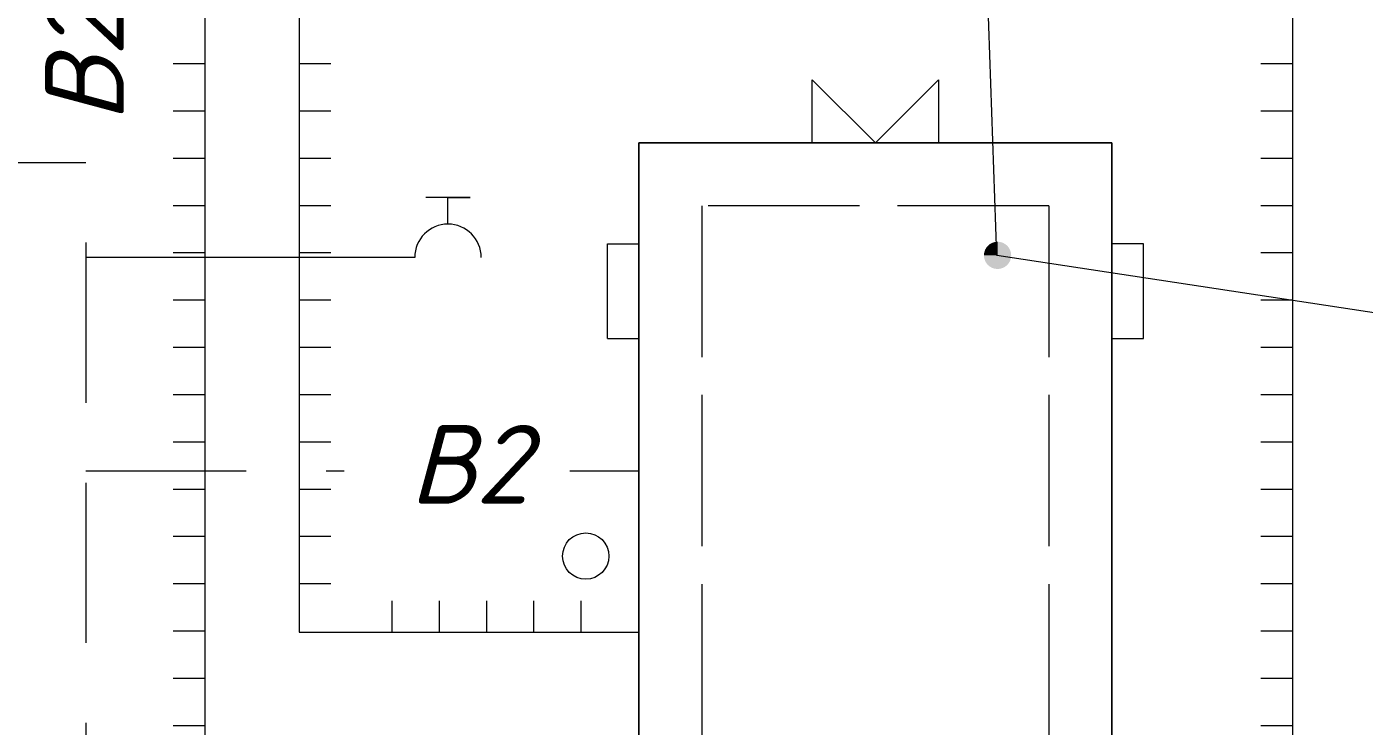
# Model space of a CAD drawing. Header units: millimetres. Extents: x 27137 to 30937, y -4667 to -569.
# Drawn here: x 28946.97 to 28989.39, y -2597.31 to -2575.11 of the extents above; entities that cross this region are included whole.
import ezdxf

# ---------------------------------------------------------------- set-up
doc = ezdxf.new("R2010")
doc.units = ezdxf.units.MM
doc.header["$LTSCALE"] = 0.4
doc.linetypes.add('ACAD_ISO02W100', pattern=[15, 12, -3])
doc.linetypes.add('штриховаяX2', pattern=[38.1, 25.4, -12.7])
doc.styles.add('Isocpeur', font='isocpeui.ttf', dxfattribs={"height": 2.5})

msp = doc.modelspace()

# ---------------------------------------------------------------- hatches: boundary and pattern name
at = {"lineweight": 15}
h = msp.add_hatch(color=256, dxfattribs=at)
h.dxf.hatch_style = 1
h.paths.add_polyline_path([(28977.3249, -2582.3662), (28977.7574, -2582.3662), (28978.19, -2582.3662, -1)])
h.paths.add_polyline_path([(28977.7574, -2581.9337, -0.4142136), (28978.19, -2582.3662), (28977.7574, -2582.3662)])
h = msp.add_hatch(color=256, dxfattribs=at)
h.dxf.hatch_style = 1
h.paths.add_polyline_path([(28977.7574, -2581.9337), (28977.7574, -2582.3662), (28977.3249, -2582.3662, -0.4142136)])

# ---------------------------------------------------------------- linework, layer by layer
at = {"lineweight": 15, "ltscale": 0.5}
for p, q in [((28977.7322, -2582.3733), (28976.9091, -2558.9914)), ((28941.8403, -2579.4192), (28948.8411, -2579.4192)), ((28959.2702, -2582.4309), (28948.8411, -2582.4309)), ((28999.8859, -2585.7333), (28977.7322, -2582.3733))]:
    msp.add_line(p, q, dxfattribs=at)
at = {"lineweight": 15}
for p, q in [((28952.6105, -2568.667), (28952.6105, -2613.9796)), ((28955.6105, -2571.667), (28955.6105, -2594.3253)), ((28987.1105, -2571.667), (28987.1105, -2633.0328)), ((28952.6105, -2576.2909), (28951.6105, -2576.2909)), ((28952.6105, -2576.2909), (28951.6105, -2576.2909)), ((28952.6105, -2576.2909), (28951.6105, -2576.2909)), ((28952.6105, -2576.2909), (28951.6105, -2576.2909)), ((28952.6105, -2576.2909), (28951.6105, -2576.2909)), ((28952.6105, -2576.2909), (28951.6105, -2576.2909)), ((28956.6105, -2576.2909), (28955.6105, -2576.2909)), ((28956.6105, -2576.2909), (28955.6105, -2576.2909)), ((28956.6105, -2576.2909), (28955.6105, -2576.2909)), ((28956.6105, -2576.2909), (28955.6105, -2576.2909)), ((28956.6105, -2576.2909), (28955.6105, -2576.2909)), ((28956.6105, -2576.2909), (28955.6105, -2576.2909)), ((28956.6105, -2576.2909), (28955.6105, -2576.2909)), ((28956.6105, -2576.2909), (28955.6105, -2576.2909)), ((28987.1105, -2576.2909), (28986.1105, -2576.2909)), ((28987.1105, -2576.2909), (28986.1105, -2576.2909)), ((28987.1105, -2576.2909), (28986.1105, -2576.2909)), ((28987.1105, -2576.2909), (28986.1105, -2576.2909)), ((28987.1105, -2576.2909), (28986.1105, -2576.2909)), ((28971.8822, -2578.7956), (28971.8822, -2576.7956)), ((28973.8822, -2578.7956), (28971.8822, -2576.7956)), ((28975.8822, -2576.7956), (28973.8822, -2578.7956)), ((28975.8822, -2576.7956), (28975.8822, -2578.7956)), ((28952.6105, -2577.7909), (28951.6105, -2577.7909)), ((28952.6105, -2577.7909), (28951.6105, -2577.7909)), ((28952.6105, -2577.7909), (28951.6105, -2577.7909)), ((28956.6105, -2577.7909), (28955.6105, -2577.7909)), ((28956.6105, -2577.7909), (28955.6105, -2577.7909)), ((28956.6105, -2577.7909), (28955.6105, -2577.7909)), ((28956.6105, -2577.7909), (28955.6105, -2577.7909)), ((28956.6105, -2577.7909), (28955.6105, -2577.7909)), ((28956.6105, -2577.7909), (28955.6105, -2577.7909)), ((28956.6105, -2577.7909), (28955.6105, -2577.7909)), ((28956.6105, -2577.7909), (28955.6105, -2577.7909)), ((28956.6105, -2577.7909), (28955.6105, -2577.7909)), ((28956.6105, -2577.7909), (28955.6105, -2577.7909)), ((28956.6105, -2577.7909), (28955.6105, -2577.7909)), ((28956.6105, -2577.7909), (28955.6105, -2577.7909)), ((28956.6105, -2577.7909), (28955.6105, -2577.7909)), ((28956.6105, -2577.7909), (28955.6105, -2577.7909)), ((28956.6105, -2577.7909), (28955.6105, -2577.7909)), ((28956.6105, -2577.7909), (28955.6105, -2577.7909)), ((28956.6105, -2577.7909), (28955.6105, -2577.7909)), ((28987.1105, -2577.7909), (28986.1105, -2577.7909)), ((28987.1105, -2577.7909), (28986.1105, -2577.7909)), ((28987.1105, -2577.7909), (28986.1105, -2577.7909)), ((28987.1105, -2577.7909), (28986.1105, -2577.7909)), ((28987.1105, -2577.7909), (28986.1105, -2577.7909)), ((28987.1105, -2577.7909), (28986.1105, -2577.7909)), ((28987.1105, -2577.7909), (28986.1105, -2577.7909)), ((28987.1105, -2577.7909), (28986.1105, -2577.7909)), ((28987.1105, -2577.7909), (28986.1105, -2577.7909)), ((28987.1105, -2577.7909), (28986.1105, -2577.7909)), ((28987.1105, -2577.7909), (28986.1105, -2577.7909)), ((28966.3822, -2623.7956), (28966.3822, -2578.7956)), ((28981.3822, -2578.7956), (28966.3822, -2578.7956)), ((28966.3822, -2578.7956), (28966.3822, -2623.7956)), ((28966.3822, -2578.7956), (28981.3822, -2578.7956)), ((28981.3822, -2578.7956), (28981.3822, -2623.7956)), ((28981.3822, -2623.7956), (28981.3822, -2578.7956)), ((28952.6105, -2579.2909), (28951.6105, -2579.2909)), ((28952.6105, -2579.2909), (28951.6105, -2579.2909)), ((28952.6105, -2579.2909), (28951.6105, -2579.2909)), ((28952.6105, -2579.2909), (28951.6105, -2579.2909)), ((28952.6105, -2579.2909), (28951.6105, -2579.2909)), ((28956.6105, -2579.2909), (28955.6105, -2579.2909)), ((28956.6105, -2579.2909), (28955.6105, -2579.2909)), ((28956.6105, -2579.2909), (28955.6105, -2579.2909)), ((28956.6105, -2579.2909), (28955.6105, -2579.2909)), ((28956.6105, -2579.2909), (28955.6105, -2579.2909)), ((28956.6105, -2579.2909), (28955.6105, -2579.2909)), ((28956.6105, -2579.2909), (28955.6105, -2579.2909)), ((28956.6105, -2579.2909), (28955.6105, -2579.2909)), ((28956.6105, -2579.2909), (28955.6105, -2579.2909)), ((28956.6105, -2579.2909), (28955.6105, -2579.2909)), ((28956.6105, -2579.2909), (28955.6105, -2579.2909)), ((28987.1105, -2579.2909), (28986.1105, -2579.2909)), ((28987.1105, -2579.2909), (28986.1105, -2579.2909)), ((28987.1105, -2579.2909), (28986.1105, -2579.2909)), ((28987.1105, -2579.2909), (28986.1105, -2579.2909)), ((28987.1105, -2579.2909), (28986.1105, -2579.2909)), ((28987.1105, -2579.2909), (28986.1105, -2579.2909)), ((28987.1105, -2579.2909), (28986.1105, -2579.2909)), ((28987.1105, -2579.2909), (28986.1105, -2579.2909)), ((28987.1105, -2579.2909), (28986.1105, -2579.2909)), ((28987.1105, -2579.2909), (28986.1105, -2579.2909)), ((28987.1105, -2579.2909), (28986.1105, -2579.2909)), ((28987.1105, -2579.2909), (28986.1105, -2579.2909)), ((28987.1105, -2579.2909), (28986.1105, -2579.2909)), ((28987.1105, -2579.2909), (28986.1105, -2579.2909)), ((28952.6105, -2580.7909), (28951.6105, -2580.7909)), ((28952.6105, -2580.7909), (28951.6105, -2580.7909)), ((28952.6105, -2580.7909), (28951.6105, -2580.7909)), ((28952.6105, -2580.7909), (28951.6105, -2580.7909)), ((28952.6105, -2580.7909), (28951.6105, -2580.7909)), ((28952.6105, -2580.7909), (28951.6105, -2580.7909)), ((28952.6105, -2580.7909), (28951.6105, -2580.7909)), ((28952.6105, -2580.7909), (28951.6105, -2580.7909)), ((28952.6105, -2580.7909), (28951.6105, -2580.7909)), ((28952.6105, -2580.7909), (28951.6105, -2580.7909)), ((28952.6105, -2580.7909), (28951.6105, -2580.7909)), ((28956.6105, -2580.7909), (28955.6105, -2580.7909)), ((28956.6105, -2580.7909), (28955.6105, -2580.7909)), ((28956.6105, -2580.7909), (28955.6105, -2580.7909)), ((28956.6105, -2580.7909), (28955.6105, -2580.7909)), ((28956.6105, -2580.7909), (28955.6105, -2580.7909)), ((28956.6105, -2580.7909), (28955.6105, -2580.7909)), ((28956.6105, -2580.7909), (28955.6105, -2580.7909)), ((28956.6105, -2580.7909), (28955.6105, -2580.7909)), ((28956.6105, -2580.7909), (28955.6105, -2580.7909)), ((28956.6105, -2580.7909), (28955.6105, -2580.7909)), ((28956.6105, -2580.7909), (28955.6105, -2580.7909)), ((28956.6105, -2580.7909), (28955.6105, -2580.7909)), ((28956.6105, -2580.7909), (28955.6105, -2580.7909)), ((28961.0255, -2580.526), (28959.6255, -2580.526)), ((28960.3255, -2581.3756), (28960.3255, -2580.526)), ((28960.3255, -2580.526), (28961.0255, -2580.526)), ((28987.1105, -2580.7909), (28986.1105, -2580.7909)), ((28987.1105, -2580.7909), (28986.1105, -2580.7909)), ((28987.1105, -2580.7909), (28986.1105, -2580.7909)), ((28965.3822, -2585.004), (28965.3822, -2582.004)), ((28965.3822, -2582.004), (28966.3822, -2582.004)), ((28982.3822, -2582.004), (28981.3822, -2582.004)), ((28982.3822, -2585.004), (28982.3822, -2582.004)), ((28952.6105, -2582.2909), (28951.6105, -2582.2909)), ((28952.6105, -2582.2909), (28951.6105, -2582.2909)), ((28952.6105, -2582.2909), (28951.6105, -2582.2909)), ((28952.6105, -2582.2909), (28951.6105, -2582.2909)), ((28952.6105, -2582.2909), (28951.6105, -2582.2909)), ((28952.6105, -2582.2909), (28951.6105, -2582.2909)), ((28952.6105, -2582.2909), (28951.6105, -2582.2909)), ((28952.6105, -2582.2909), (28951.6105, -2582.2909)), ((28956.6105, -2582.2909), (28955.6105, -2582.2909)), ((28956.6105, -2582.2909), (28955.6105, -2582.2909)), ((28956.6105, -2582.2909), (28955.6105, -2582.2909)), ((28956.6105, -2582.2909), (28955.6105, -2582.2909)), ((28956.6105, -2582.2909), (28955.6105, -2582.2909)), ((28956.6105, -2582.2909), (28955.6105, -2582.2909)), ((28956.6105, -2582.2909), (28955.6105, -2582.2909)), ((28956.6105, -2582.2909), (28955.6105, -2582.2909)), ((28956.6105, -2582.2909), (28955.6105, -2582.2909)), ((28956.6105, -2582.2909), (28955.6105, -2582.2909)), ((28956.6105, -2582.2909), (28955.6105, -2582.2909)), ((28956.6105, -2582.2909), (28955.6105, -2582.2909)), ((28956.6105, -2582.2909), (28955.6105, -2582.2909)), ((28956.6105, -2582.2909), (28955.6105, -2582.2909)), ((28956.6105, -2582.2909), (28955.6105, -2582.2909)), ((28956.6105, -2582.2909), (28955.6105, -2582.2909)), ((28956.6105, -2582.2909), (28955.6105, -2582.2909)), ((28987.1105, -2582.2909), (28986.1105, -2582.2909)), ((28987.1105, -2582.2909), (28986.1105, -2582.2909)), ((28987.1105, -2582.2909), (28986.1105, -2582.2909)), ((28987.1105, -2582.2909), (28986.1105, -2582.2909)), ((28987.1105, -2582.2909), (28986.1105, -2582.2909)), ((28952.6105, -2583.7909), (28951.6105, -2583.7909)), ((28952.6105, -2583.7909), (28951.6105, -2583.7909)), ((28952.6105, -2583.7909), (28951.6105, -2583.7909)), ((28952.6105, -2583.7909), (28951.6105, -2583.7909)), ((28952.6105, -2583.7909), (28951.6105, -2583.7909)), ((28952.6105, -2583.7909), (28951.6105, -2583.7909)), ((28952.6105, -2583.7909), (28951.6105, -2583.7909)), ((28952.6105, -2583.7909), (28951.6105, -2583.7909)), ((28956.6105, -2583.7909), (28955.6105, -2583.7909)), ((28956.6105, -2583.7909), (28955.6105, -2583.7909)), ((28956.6105, -2583.7909), (28955.6105, -2583.7909)), ((28956.6105, -2583.7909), (28955.6105, -2583.7909)), ((28956.6105, -2583.7909), (28955.6105, -2583.7909)), ((28956.6105, -2583.7909), (28955.6105, -2583.7909)), ((28956.6105, -2583.7909), (28955.6105, -2583.7909)), ((28956.6105, -2583.7909), (28955.6105, -2583.7909)), ((28956.6105, -2583.7909), (28955.6105, -2583.7909)), ((28956.6105, -2583.7909), (28955.6105, -2583.7909)), ((28956.6105, -2583.7909), (28955.6105, -2583.7909)), ((28987.1105, -2583.7909), (28986.1105, -2583.7909)), ((28987.1105, -2583.7909), (28986.1105, -2583.7909)), ((28987.1105, -2583.7909), (28986.1105, -2583.7909)), ((28987.1105, -2583.7909), (28986.1105, -2583.7909)), ((28987.1105, -2583.7909), (28986.1105, -2583.7909)), ((28987.1105, -2583.7909), (28986.1105, -2583.7909)), ((28987.1105, -2583.7909), (28986.1105, -2583.7909)), ((28987.1105, -2583.7909), (28986.1105, -2583.7909)), ((28987.1105, -2583.7909), (28986.1105, -2583.7909)), ((28987.1105, -2583.7909), (28986.1105, -2583.7909)), ((28987.1105, -2583.7909), (28986.1105, -2583.7909)), ((28965.3822, -2585.004), (28966.3822, -2585.004)), ((28981.3822, -2585.004), (28982.3822, -2585.004)), ((28952.6105, -2585.2909), (28951.6105, -2585.2909)), ((28952.6105, -2585.2909), (28951.6105, -2585.2909)), ((28952.6105, -2585.2909), (28951.6105, -2585.2909)), ((28952.6105, -2585.2909), (28951.6105, -2585.2909)), ((28952.6105, -2585.2909), (28951.6105, -2585.2909)), ((28952.6105, -2585.2909), (28951.6105, -2585.2909)), ((28956.6105, -2585.2909), (28955.6105, -2585.2909)), ((28956.6105, -2585.2909), (28955.6105, -2585.2909)), ((28956.6105, -2585.2909), (28955.6105, -2585.2909)), ((28956.6105, -2585.2909), (28955.6105, -2585.2909)), ((28956.6105, -2585.2909), (28955.6105, -2585.2909)), ((28956.6105, -2585.2909), (28955.6105, -2585.2909)), ((28956.6105, -2585.2909), (28955.6105, -2585.2909)), ((28956.6105, -2585.2909), (28955.6105, -2585.2909)), ((28956.6105, -2585.2909), (28955.6105, -2585.2909)), ((28956.6105, -2585.2909), (28955.6105, -2585.2909)), ((28956.6105, -2585.2909), (28955.6105, -2585.2909)), ((28956.6105, -2585.2909), (28955.6105, -2585.2909)), ((28956.6105, -2585.2909), (28955.6105, -2585.2909)), ((28987.1105, -2585.2909), (28986.1105, -2585.2909)), ((28987.1105, -2585.2909), (28986.1105, -2585.2909)), ((28987.1105, -2585.2909), (28986.1105, -2585.2909)), ((28987.1105, -2585.2909), (28986.1105, -2585.2909)), ((28987.1105, -2585.2909), (28986.1105, -2585.2909)), ((28987.1105, -2585.2909), (28986.1105, -2585.2909)), ((28987.1105, -2585.2909), (28986.1105, -2585.2909)), ((28987.1105, -2585.2909), (28986.1105, -2585.2909)), ((28952.6105, -2586.7909), (28951.6105, -2586.7909)), ((28952.6105, -2586.7909), (28951.6105, -2586.7909)), ((28952.6105, -2586.7909), (28951.6105, -2586.7909)), ((28956.6105, -2586.7909), (28955.6105, -2586.7909)), ((28956.6105, -2586.7909), (28955.6105, -2586.7909)), ((28956.6105, -2586.7909), (28955.6105, -2586.7909)), ((28956.6105, -2586.7909), (28955.6105, -2586.7909)), ((28956.6105, -2586.7909), (28955.6105, -2586.7909)), ((28956.6105, -2586.7909), (28955.6105, -2586.7909)), ((28956.6105, -2586.7909), (28955.6105, -2586.7909)), ((28956.6105, -2586.7909), (28955.6105, -2586.7909)), ((28956.6105, -2586.7909), (28955.6105, -2586.7909)), ((28956.6105, -2586.7909), (28955.6105, -2586.7909)), ((28956.6105, -2586.7909), (28955.6105, -2586.7909)), ((28956.6105, -2586.7909), (28955.6105, -2586.7909)), ((28956.6105, -2586.7909), (28955.6105, -2586.7909)), ((28956.6105, -2586.7909), (28955.6105, -2586.7909)), ((28956.6105, -2586.7909), (28955.6105, -2586.7909)), ((28956.6105, -2586.7909), (28955.6105, -2586.7909)), ((28956.6105, -2586.7909), (28955.6105, -2586.7909)), ((28987.1105, -2586.7909), (28986.1105, -2586.7909)), ((28987.1105, -2586.7909), (28986.1105, -2586.7909)), ((28987.1105, -2586.7909), (28986.1105, -2586.7909)), ((28987.1105, -2586.7909), (28986.1105, -2586.7909)), ((28987.1105, -2586.7909), (28986.1105, -2586.7909)), ((28987.1105, -2586.7909), (28986.1105, -2586.7909)), ((28987.1105, -2586.7909), (28986.1105, -2586.7909)), ((28987.1105, -2586.7909), (28986.1105, -2586.7909)), ((28952.6105, -2588.2909), (28951.6105, -2588.2909)), ((28952.6105, -2588.2909), (28951.6105, -2588.2909)), ((28952.6105, -2588.2909), (28951.6105, -2588.2909)), ((28952.6105, -2588.2909), (28951.6105, -2588.2909)), ((28952.6105, -2588.2909), (28951.6105, -2588.2909)), ((28956.6105, -2588.2909), (28955.6105, -2588.2909)), ((28956.6105, -2588.2909), (28955.6105, -2588.2909)), ((28956.6105, -2588.2909), (28955.6105, -2588.2909)), ((28956.6105, -2588.2909), (28955.6105, -2588.2909)), ((28956.6105, -2588.2909), (28955.6105, -2588.2909)), ((28956.6105, -2588.2909), (28955.6105, -2588.2909)), ((28956.6105, -2588.2909), (28955.6105, -2588.2909)), ((28956.6105, -2588.2909), (28955.6105, -2588.2909)), ((28956.6105, -2588.2909), (28955.6105, -2588.2909)), ((28956.6105, -2588.2909), (28955.6105, -2588.2909)), ((28956.6105, -2588.2909), (28955.6105, -2588.2909)), ((28987.1105, -2588.2909), (28986.1105, -2588.2909)), ((28987.1105, -2588.2909), (28986.1105, -2588.2909)), ((28987.1105, -2588.2909), (28986.1105, -2588.2909)), ((28987.1105, -2588.2909), (28986.1105, -2588.2909)), ((28987.1105, -2588.2909), (28986.1105, -2588.2909)), ((28987.1105, -2588.2909), (28986.1105, -2588.2909)), ((28952.6105, -2589.7909), (28951.6105, -2589.7909)), ((28952.6105, -2589.7909), (28951.6105, -2589.7909)), ((28952.6105, -2589.7909), (28951.6105, -2589.7909)), ((28952.6105, -2589.7909), (28951.6105, -2589.7909)), ((28952.6105, -2589.7909), (28951.6105, -2589.7909)), ((28952.6105, -2589.7909), (28951.6105, -2589.7909)), ((28952.6105, -2589.7909), (28951.6105, -2589.7909)), ((28952.6105, -2589.7909), (28951.6105, -2589.7909)), ((28952.6105, -2589.7909), (28951.6105, -2589.7909)), ((28952.6105, -2589.7909), (28951.6105, -2589.7909)), ((28952.6105, -2589.7909), (28951.6105, -2589.7909)), ((28956.6105, -2589.7909), (28955.6105, -2589.7909)), ((28956.6105, -2589.7909), (28955.6105, -2589.7909)), ((28956.6105, -2589.7909), (28955.6105, -2589.7909)), ((28956.6105, -2589.7909), (28955.6105, -2589.7909)), ((28956.6105, -2589.7909), (28955.6105, -2589.7909)), ((28956.6105, -2589.7909), (28955.6105, -2589.7909)), ((28956.6105, -2589.7909), (28955.6105, -2589.7909)), ((28956.6105, -2589.7909), (28955.6105, -2589.7909)), ((28956.6105, -2589.7909), (28955.6105, -2589.7909)), ((28956.6105, -2589.7909), (28955.6105, -2589.7909)), ((28956.6105, -2589.7909), (28955.6105, -2589.7909)), ((28956.6105, -2589.7909), (28955.6105, -2589.7909)), ((28956.6105, -2589.7909), (28955.6105, -2589.7909)), ((28987.1105, -2589.7909), (28986.1105, -2589.7909)), ((28987.1105, -2589.7909), (28986.1105, -2589.7909)), ((28987.1105, -2589.7909), (28986.1105, -2589.7909)), ((28952.6105, -2591.2909), (28951.6105, -2591.2909)), ((28952.6105, -2591.2909), (28951.6105, -2591.2909)), ((28952.6105, -2591.2909), (28951.6105, -2591.2909)), ((28952.6105, -2591.2909), (28951.6105, -2591.2909)), ((28952.6105, -2591.2909), (28951.6105, -2591.2909)), ((28952.6105, -2591.2909), (28951.6105, -2591.2909)), ((28952.6105, -2591.2909), (28951.6105, -2591.2909)), ((28952.6105, -2591.2909), (28951.6105, -2591.2909)), ((28956.6105, -2591.2909), (28955.6105, -2591.2909)), ((28956.6105, -2591.2909), (28955.6105, -2591.2909)), ((28956.6105, -2591.2909), (28955.6105, -2591.2909)), ((28956.6105, -2591.2909), (28955.6105, -2591.2909)), ((28956.6105, -2591.2909), (28955.6105, -2591.2909)), ((28956.6105, -2591.2909), (28955.6105, -2591.2909)), ((28956.6105, -2591.2909), (28955.6105, -2591.2909)), ((28956.6105, -2591.2909), (28955.6105, -2591.2909)), ((28956.6105, -2591.2909), (28955.6105, -2591.2909)), ((28956.6105, -2591.2909), (28955.6105, -2591.2909)), ((28956.6105, -2591.2909), (28955.6105, -2591.2909)), ((28956.6105, -2591.2909), (28955.6105, -2591.2909)), ((28956.6105, -2591.2909), (28955.6105, -2591.2909)), ((28956.6105, -2591.2909), (28955.6105, -2591.2909)), ((28956.6105, -2591.2909), (28955.6105, -2591.2909)), ((28956.6105, -2591.2909), (28955.6105, -2591.2909)), ((28956.6105, -2591.2909), (28955.6105, -2591.2909)), ((28987.1105, -2591.2909), (28986.1105, -2591.2909)), ((28987.1105, -2591.2909), (28986.1105, -2591.2909)), ((28987.1105, -2591.2909), (28986.1105, -2591.2909)), ((28987.1105, -2591.2909), (28986.1105, -2591.2909)), ((28987.1105, -2591.2909), (28986.1105, -2591.2909)), ((28952.6105, -2592.7909), (28951.6105, -2592.7909)), ((28952.6105, -2592.7909), (28951.6105, -2592.7909)), ((28952.6105, -2592.7909), (28951.6105, -2592.7909)), ((28952.6105, -2592.7909), (28951.6105, -2592.7909)), ((28952.6105, -2592.7909), (28951.6105, -2592.7909)), ((28952.6105, -2592.7909), (28951.6105, -2592.7909)), ((28952.6105, -2592.7909), (28951.6105, -2592.7909)), ((28952.6105, -2592.7909), (28951.6105, -2592.7909)), ((28956.6105, -2592.7909), (28955.6105, -2592.7909)), ((28956.6105, -2592.7909), (28955.6105, -2592.7909)), ((28956.6105, -2592.7909), (28955.6105, -2592.7909)), ((28956.6105, -2592.7909), (28955.6105, -2592.7909)), ((28956.6105, -2592.7909), (28955.6105, -2592.7909)), ((28956.6105, -2592.7909), (28955.6105, -2592.7909)), ((28956.6105, -2592.7909), (28955.6105, -2592.7909)), ((28956.6105, -2592.7909), (28955.6105, -2592.7909)), ((28956.6105, -2592.7909), (28955.6105, -2592.7909)), ((28956.6105, -2592.7909), (28955.6105, -2592.7909)), ((28956.6105, -2592.7909), (28955.6105, -2592.7909)), ((28987.1105, -2592.7909), (28986.1105, -2592.7909)), ((28987.1105, -2592.7909), (28986.1105, -2592.7909)), ((28987.1105, -2592.7909), (28986.1105, -2592.7909)), ((28987.1105, -2592.7909), (28986.1105, -2592.7909)), ((28987.1105, -2592.7909), (28986.1105, -2592.7909)), ((28987.1105, -2592.7909), (28986.1105, -2592.7909)), ((28987.1105, -2592.7909), (28986.1105, -2592.7909)), ((28987.1105, -2592.7909), (28986.1105, -2592.7909)), ((28987.1105, -2592.7909), (28986.1105, -2592.7909)), ((28987.1105, -2592.7909), (28986.1105, -2592.7909)), ((28987.1105, -2592.7909), (28986.1105, -2592.7909)), ((28958.5537, -2594.3253), (28958.5537, -2593.3253)), ((28958.5537, -2594.3253), (28958.5537, -2593.3253)), ((28960.0537, -2594.3253), (28960.0537, -2593.3253)), ((28960.0537, -2594.3253), (28960.0537, -2593.3253)), ((28961.5537, -2594.3253), (28961.5537, -2593.3253)), ((28961.5537, -2594.3253), (28961.5537, -2593.3253)), ((28961.5537, -2594.3253), (28961.5537, -2593.3253)), ((28961.5537, -2594.3253), (28961.5537, -2593.3253)), ((28963.0537, -2594.3253), (28963.0537, -2593.3253)), ((28963.0537, -2594.3253), (28963.0537, -2593.3253)), ((28964.5537, -2594.3253), (28964.5537, -2593.3253)), ((28964.5537, -2594.3253), (28964.5537, -2593.3253)), ((28952.6105, -2594.2909), (28951.6105, -2594.2909)), ((28952.6105, -2594.2909), (28951.6105, -2594.2909)), ((28952.6105, -2594.2909), (28951.6105, -2594.2909)), ((28952.6105, -2594.2909), (28951.6105, -2594.2909)), ((28952.6105, -2594.2909), (28951.6105, -2594.2909)), ((28952.6105, -2594.2909), (28951.6105, -2594.2909)), ((28955.6105, -2594.3253), (28966.3822, -2594.3253)), ((28987.1105, -2594.2909), (28986.1105, -2594.2909)), ((28987.1105, -2594.2909), (28986.1105, -2594.2909)), ((28987.1105, -2594.2909), (28986.1105, -2594.2909)), ((28987.1105, -2594.2909), (28986.1105, -2594.2909)), ((28987.1105, -2594.2909), (28986.1105, -2594.2909)), ((28987.1105, -2594.2909), (28986.1105, -2594.2909)), ((28987.1105, -2594.2909), (28986.1105, -2594.2909)), ((28987.1105, -2594.2909), (28986.1105, -2594.2909)), ((28952.6105, -2595.7909), (28951.6105, -2595.7909)), ((28952.6105, -2595.7909), (28951.6105, -2595.7909)), ((28952.6105, -2595.7909), (28951.6105, -2595.7909)), ((28987.1105, -2595.7909), (28986.1105, -2595.7909)), ((28987.1105, -2595.7909), (28986.1105, -2595.7909)), ((28987.1105, -2595.7909), (28986.1105, -2595.7909)), ((28987.1105, -2595.7909), (28986.1105, -2595.7909)), ((28987.1105, -2595.7909), (28986.1105, -2595.7909)), ((28987.1105, -2595.7909), (28986.1105, -2595.7909)), ((28987.1105, -2595.7909), (28986.1105, -2595.7909)), ((28987.1105, -2595.7909), (28986.1105, -2595.7909)), ((28952.6105, -2597.2909), (28951.6105, -2597.2909)), ((28952.6105, -2597.2909), (28951.6105, -2597.2909)), ((28952.6105, -2597.2909), (28951.6105, -2597.2909)), ((28952.6105, -2597.2909), (28951.6105, -2597.2909)), ((28952.6105, -2597.2909), (28951.6105, -2597.2909)), ((28987.1105, -2597.2909), (28986.1105, -2597.2909)), ((28987.1105, -2597.2909), (28986.1105, -2597.2909)), ((28987.1105, -2597.2909), (28986.1105, -2597.2909)), ((28987.1105, -2597.2909), (28986.1105, -2597.2909)), ((28987.1105, -2597.2909), (28986.1105, -2597.2909)), ((28987.1105, -2597.2909), (28986.1105, -2597.2909))]:
    msp.add_line(p, q, dxfattribs=at)
at = {"linetype": 'ACAD_ISO02W100', "lineweight": 15}
for p, q in [((28979.3822, -2580.7956), (28968.3822, -2580.7956)), ((28968.3822, -2580.7956), (28968.3822, -2621.7956)), ((28979.3822, -2580.7956), (28979.3822, -2621.7956))]:
    msp.add_line(p, q, dxfattribs=at)
at = {"linetype": 'штриховаяX2', "lineweight": 15, "ltscale": 0.5}
for p, q in [((28948.8411, -2581.9627), (28948.8411, -2628.7584)), ((28948.8411, -2589.2054), (28957.0294, -2589.2054)), ((28964.1946, -2589.2054), (28966.3822, -2589.2054))]:
    msp.add_line(p, q, dxfattribs=at)
at = {"lineweight": 15}
msp.add_circle((28964.6943, -2591.9062), 0.7344, dxfattribs=at)
msp.add_arc((28960.3255, -2582.4309), 1.0553, 0, 180, dxfattribs=at)

# ---------------------------------------------------------------- texts
at = {"linetype": 'штриховаяX2', "lineweight": 15, "insert": (28947.5451, -2574.3573), "char_height": 2.5, "attachment_point": 3, "rotation": 90, "style": 'Isocpeur'}
msp.add_mtext_dynamic_manual_height_columns('В2', width=5.498522, gutter_width=12.5, heights=[0], dxfattribs=at)
at = {"linetype": 'штриховаяX2', "lineweight": 15, "insert": (28962.8989, -2587.7459), "char_height": 2.5, "attachment_point": 3, "style": 'Isocpeur'}
msp.add_mtext_dynamic_manual_height_columns('В2', width=5.498522, gutter_width=12.5, heights=[0], dxfattribs=at)

doc.saveas('drawing.dxf')
